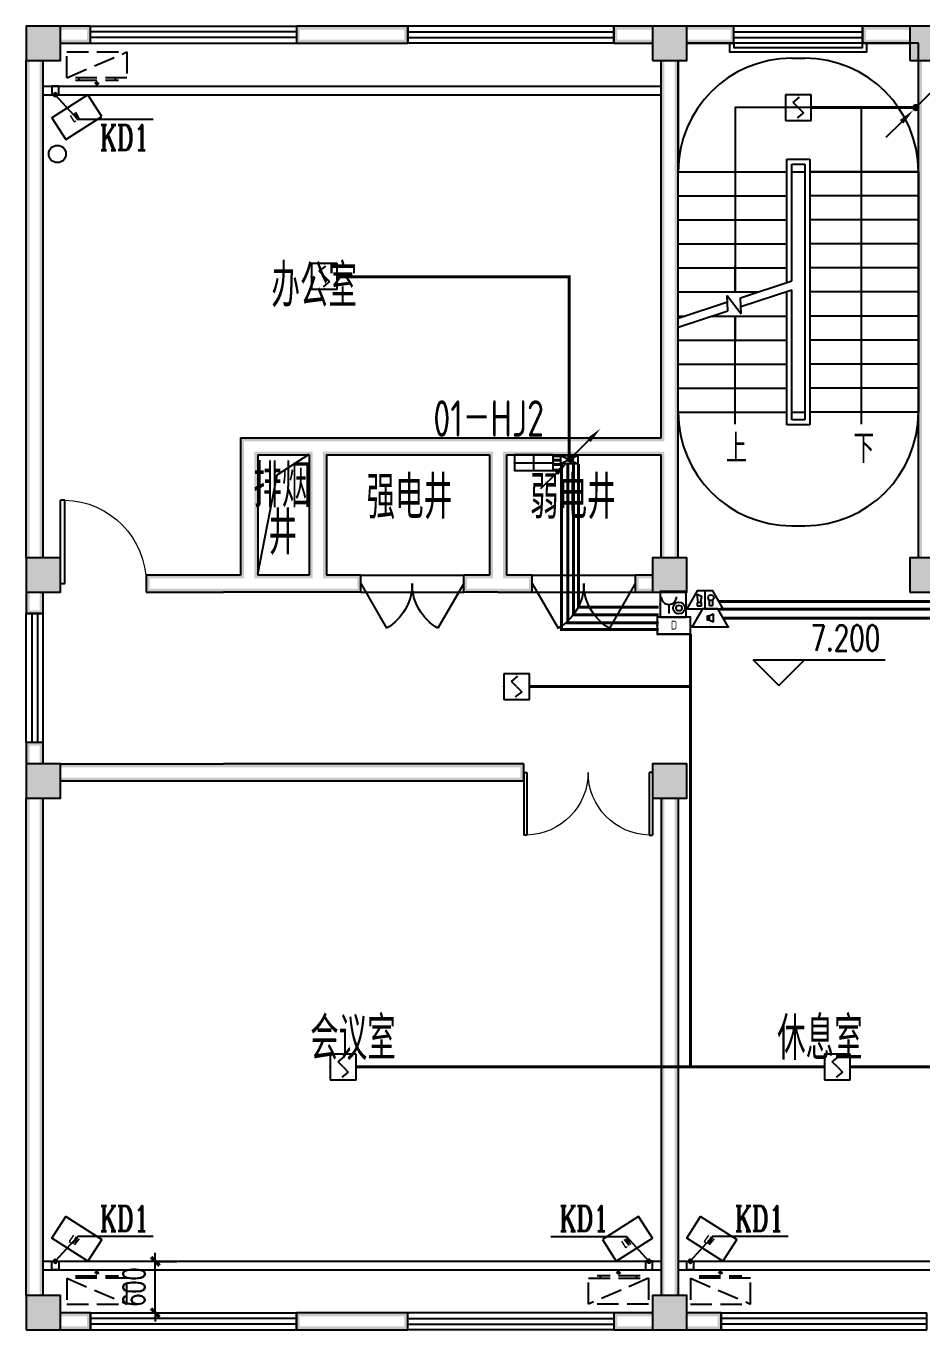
# Model space of a CAD drawing. Extents: x 6250600 to 6678662, y -692028 to -290561.
# Drawn here: x 6562503 to 6572943, y -496688 to -481488 of the extents above; entities that cross this region are included whole.
import ezdxf
from ezdxf.enums import TextEntityAlignment as Align

# ---------------------------------------------------------------- set-up
doc = ezdxf.new("R2010")
doc.units = 0
doc.header["$LTSCALE"] = 1000
doc.header["$MEASUREMENT"] = 0
doc.linetypes.add('DASH', pattern=[0.35, 0.25, -0.1])
doc.layers.get('0').update_dxf_attribs({"linetype": 'CONTINUOUS'})
doc.layers.get('Defpoints').update_dxf_attribs({"linetype": 'CONTINUOUS'})
for name, color, linetype in [('EQUIP-消防', 3, 'CONTINUOUS'), ('EQUIP-箱柜', 3, 'CONTINUOUS'), ('LWIRE', 4, 'CONTINUOUS'), ('PUB_HATCH', 8, 'CONTINUOUS'), ('WIRE-消防', 5, 'CONTINUOUS'), ('WIRE-照明', 1, 'CONTINUOUS'), ('建筑底图', 251, 'CONTINUOUS')]:
    doc.layers.add(name, color=color, linetype=linetype)
doc.styles.add('_TCH_DIM', font='SIMPLEX', dxfattribs={"bigfont": 'GBCBIG'})
doc.styles.add('_TCH_DIM_T3_T3', font='SIMPLEX', dxfattribs={"width": 0.705882, "bigfont": 'GBCBIG'})
doc.styles.add('_TCH_LABEL', font='COMPLEX', dxfattribs={"bigfont": 'GBCBIG'})
doc.styles.add('_TEL_DIM', font='sceie.shx', dxfattribs={"width": 0.8, "height": 3.5, "bigfont": 'sceic.shx'})
doc.styles.add('DIM_FONT', font='SIMPLEX', dxfattribs={"width": 0.7, "bigfont": 'GBCBIG'})
doc.styles.add('sceie', font='sceie.shx', dxfattribs={"width": 0.7, "bigfont": 'sceic.shx'})
doc.styles.add('schuco', font='sceie.shx', dxfattribs={"width": 0.7, "bigfont": 'sceic.shx'})
doc.styles.get("Standard").update_dxf_attribs({"font": 'GBENOR', "bigfont": 'GBCBIG'})
doc.styles.add('TG_LINETYPE', font='SIMPLEX', dxfattribs={"width": 0.8, "height": 3, "bigfont": 'HZTXT'})
doc.linetypes.add('TG_C', pattern='A,2,-0.4,["C",TG_LINETYPE,S=0.1,R=0,X=-0.27,Y=-0.15],0', length=2.4)
doc.linetypes.add('TG_F', pattern='A,2,-0.4,["F",TG_LINETYPE,S=0.1,R=0,X=-0.28,Y=-0.15],0', length=2.4)
doc.dimstyles.new('_TCH_ARCH&&100$TCH&&100', dxfattribs={"dimtxt": 252.875, "dimasz": 100, "dimexe": 250, "dimexo": 300, "dimgap": 122.3125, "dimtad": 1, "dimdec": 0, "dimzin": 0, "dimdsep": 46, "dimtxsty": '_TCH_DIM_T3_T3', "dimblk": 'ARCHTICK', "dimcen": 0.09, "dimclrt": 7, "dimazin": 2, "dimtfac": 1, "dimtdec": 0, "dimtix": 1, "dimtmove": 2, "dimatfit": 3, "dimfxl": 0, "dimtolj": 1, "dimtzin": 0, "dimarcsym": 0})

# ---------------------------------------------------------------- blocks, each defined once
blk = doc.blocks.new('$equip$00002936')
for p, q in [((-0.75, 0.6), (-0.75, 0)), ((0.75, 0.6), (-0.75, 0.6)), ((0, 0), (0, 0.6)), ((0.75, 0), (0.75, 0.6)), ((-0.75, 0.3), (0.75, 0.3)), ((-0.75, 0), (0.75, 0))]:
    blk.add_line(p, q)
at = {"const_width": 0.0667}
blk.add_lwpolyline([(-0.75, 0.6), (-0.75, 0), (0.75, 0), (0.75, 0.6), (-0.75, 0.6), (-0.75, 0)], dxfattribs=at)
for p in [(0, 0.6), (-0.75, 0.3), (0, 0), (0.75, 0.3)]:
    blk.add_point(p)
at = {"color": 7, "style": '_TEL_DIM', "flags": 1}
for tag in ['A', 'REMARK']:
    blk.add_attdef(tag, text='', height=0.00002, dxfattribs=at).set_placement((0, 0), align=Align.MIDDLE_CENTER)
blk = doc.blocks.new('$Equip$00002649')
for p, q in [((-0.5, 0.5), (-0.5, -0.5)), ((0.5, 0.5), (-0.5, 0.5)), ((-0.2, 0.2), (0.05, 0.4)), ((0, 0), (-0.2, 0.2)), ((0, 0), (0.2, -0.2)), ((0.5, -0.5), (0.5, 0.5)), ((-0.5, -0.5), (0.5, -0.5)), ((0.2, -0.2), (-0.05, -0.4))]:
    blk.add_line(p, q)
at = {"const_width": 0.04}
blk.add_lwpolyline([(-0.5, 0.5), (0.5, 0.5), (0.5, -0.5), (-0.5, -0.5), (-0.5, 0.5), (0.5, 0.5)], dxfattribs=at)
for p in [(-0.5, 0), (0, 0.5), (0.5, 0), (0, -0.5)]:
    blk.add_point(p)
at = {"color": 7, "flags": 1}
for tag, height, p in [('A', 0.00002, (0, 0)), ('B', 0.4, (0.762, -0.208))]:
    blk.add_attdef(tag, text='', height=height, dxfattribs=at).set_placement(p, align=Align.MIDDLE_CENTER)
blk = doc.blocks.new('$equip$00002655')
for p, q in [((-0.5, 1), (-0.5, 0)), ((0.5, 1), (-0.5, 1)), ((0.5, 0), (0.5, 1)), ((-0.5, 0), (0.5, 0)), ((-0.169, 0.5), (-0.169, 0.15))]:
    blk.add_line(p, q)
at = {"const_width": 0.0667}
blk.add_lwpolyline([(-0.5, 1), (0.5, 1), (0.5, 0), (-0.5, 0), (-0.5, 1), (0.5, 1)], dxfattribs=at)
for radius in [0.226, 0.113]:
    blk.add_circle((0.227, 0.36), radius)
blk.add_arc((-0.169, 0.8), 0.3, 180, 0)
for p in [(0, 1), (-0.5, 0.5), (0, 0), (0.5, 0.5)]:
    blk.add_point(p)
at = {"color": 7, "flags": 1}
for tag, height, p in [('A', 0.00002, (0, 0)), ('B', 0.4, (0.762, 0.292))]:
    blk.add_attdef(tag, text='', height=height, dxfattribs=at).set_placement(p, align=Align.MIDDLE_CENTER)
blk = doc.blocks.new('$equip$00002679')
for p, q in [((-0.3, 0.699), (-0.703, 0)), ((-0.264, 0.249), (-0.304, 0.569)), ((-0.304, 0.569), (-0.128, 0.489)), ((0.3, 0.699), (-0.3, 0.699)), ((0.3, 0.699), (-0.3, 0.699)), ((0, 0.699), (0, 0)), ((0.703, 0), (0.3, 0.699)), ((-0.703, 0), (0.703, 0)), ((-0.304, 0.249), (-0.304, 0.113)), ((-0.128, 0.249), (-0.304, 0.249)), ((-0.304, 0.113), (-0.128, 0.113)), ((-0.128, 0.489), (-0.168, 0.249)), ((-0.128, 0.113), (-0.128, 0.249)), ((0.174, 0.11), (0.174, 0.338)), ((0.294, 0.11), (0.174, 0.11)), ((0.294, 0.338), (0.294, 0.11))]:
    blk.add_line(p, q)
at = {"const_width": 0.0667}
for points in [[(-0.299, 0.699), (0.301, 0.699), (0.703, 0), (-0.702, 0), (-0.299, 0.699), (0.301, 0.699)], [(-0.3, 0.699), (0.3, 0.699), (0.703, 0), (-0.703, 0), (-0.3, 0.699), (0.3, 0.699)]]:
    blk.add_lwpolyline(points, dxfattribs=at)
blk.add_circle((0.234, 0.43), 0.111)
for p in [(0, 0.699), (-0.501, 0.349), (0, 0), (0.502, 0.349)]:
    blk.add_point(p)
at = {"color": 7, "flags": 1}
for tag, height, p in [('A', 0.00002, (0, 0)), ('B', 0.4, (0.961, 0.299))]:
    blk.add_attdef(tag, text='', height=height, dxfattribs=at).set_placement(p, align=Align.MIDDLE_CENTER)
blk = doc.blocks.new('$equip$00002677')
for p, q in [((-0.3, 0.699), (-0.703, 0)), ((0.3, 0.699), (-0.3, 0.699)), ((0.703, 0), (0.3, 0.699)), ((-0.703, 0), (0.703, 0)), ((-0.117, 0.421), (-0.117, 0.26)), ((-0.117, 0.421), (-0.036, 0.421)), ((-0.036, 0.26), (-0.117, 0.26)), ((-0.036, 0.421), (0.118, 0.503)), ((-0.036, 0.421), (-0.036, 0.26)), ((0.118, 0.173), (-0.036, 0.26)), ((0.118, 0.503), (0.118, 0.173))]:
    blk.add_line(p, q)
at = {"const_width": 0.0667}
blk.add_lwpolyline([(-0.3, 0.699), (0.3, 0.699), (0.703, 0), (-0.703, 0), (-0.3, 0.699), (0.3, 0.699)], dxfattribs=at)
blk.add_lwpolyline([(-0.3, 0.699), (0.3, 0.699), (0.703, 0), (-0.703, 0), (-0.3, 0.699), (0.3, 0.699)], dxfattribs=at)
for p in [(0, 0.699), (-0.501, 0.349), (0, 0), (0.502, 0.349)]:
    blk.add_point(p)
at = {"color": 7, "flags": 1}
for tag, height, p in [('A', 0.00002, (0, 0)), ('B', 0.4, (0.961, 0.299))]:
    blk.add_attdef(tag, text='', height=height, dxfattribs=at).set_placement(p, align=Align.MIDDLE_CENTER)
blk = doc.blocks.new('$equip$00002778')
for p, q in [((0.65, 0.65), (-0.65, 0.65)), ((-0.65, 0.65), (-0.65, 0)), ((0.65, 0), (0.65, 0.65)), ((-0.65, 0), (0.65, 0))]:
    blk.add_line(p, q)
at = {"const_width": 0.0667}
blk.add_lwpolyline([(-0.65, 0.65), (-0.65, 0), (0.65, 0), (0.65, 0.65), (-0.65, 0.65), (-0.65, 0)], dxfattribs=at)
for p in [(0, 0.65), (-0.65, 0.325), (0, 0), (0.65, 0.325)]:
    blk.add_point(p)
at = {"color": 7}
blk.add_attdef('$TEXT$', text='', height=0.34, dxfattribs=at).set_placement((0.006, 0.343), align=Align.MIDDLE_CENTER)
at = {"color": 7, "flags": 1}
for tag, height, p in [('A', 0.00002, (0, 0)), ('B', 0.4, (0.905, 0.246))]:
    blk.add_attdef(tag, text='', height=height, dxfattribs=at).set_placement(p, align=Align.MIDDLE_CENTER)
blk = doc.blocks.new('$TelecSys$00000081')
for p, q in [((0.104, 0.104), (0.104, 0.104)), ((-0.104, -0.104), (-0.104, -0.104)), ((-1.15, -1.15), (-0.55, -0.55))]:
    blk.add_line(p, q)
at = {"const_width": 0.142}
blk.add_lwpolyline([(0.071, 0, 1), (-0.071, 0, 1)], format="xyb", close=True, dxfattribs=at)
blk.add_solid([(-0.62, -0.48), (-0.48, -0.62), (-0.1, -0.1)])
at = {"width": 0.8, "flags": 9}
blk.add_attdef('A', (0, 0), '', height=0.00002, rotation=180, dxfattribs=at)
blk = doc.blocks.new('$TelecSys$00000079')
for p, q in [((0.7, 0.7), (0, 0)), ((0.104, 0.104), (0.104, 0.104)), ((-0.104, -0.104), (-0.104, -0.104))]:
    blk.add_line(p, q)
at = {"const_width": 0.142}
blk.add_lwpolyline([(-0.071, 0, 1), (0.071, 0, 1)], format="xyb", close=True, dxfattribs=at)
blk.add_solid([(0.63, 0.77), (0.77, 0.63), (1.15, 1.15)])
at = {"width": 0.8, "flags": 9}
blk.add_attdef('A', (0, 0), '', height=0.00002, dxfattribs=at)
blk = doc.blocks.new('A$C2E081725')
at = {"linetype": 'DASH'}
for p, q in [((700, 94), (0, 394)), ((600, 64), (100, 64)), ((138, 94), (138, 64)), ((350, 8), (327, 39)), ((350, 49), (350, 0)), ((350, 8), (373, 39)), ((563, 94), (563, 64))]:
    blk.add_line(p, q, dxfattribs=at)
blk.add_lwpolyline([(0, 394), (0, 94), (700, 94), (700, 394)], close=True, dxfattribs=at)
blk = doc.blocks.new('_ArchTick')
at = {"color": 0, "linetype": 'ByBlock', "const_width": 0.4}
blk.add_lwpolyline([(-0.5, -0.5), (0.5, 0.5)], dxfattribs=at)
blk = doc.blocks.new('*D563')
at = {"layer": 'Defpoints', "color": 0, "transparency": 16777216}
for p in [(6563736, -495888), (6564008, -495888), (6563736, -496488)]:
    blk.add_point(p, dxfattribs=at)
at = {"layer": '建筑底图', "color": 0, "lineweight": -2, "transparency": 16777216}
for p, q in [((6564008, -495888), (6564008, -495788)), ((6564008, -496488), (6564008, -495888)), ((6564036, -495888), (6564258, -495888)), ((6564008, -496488), (6564008, -496588)), ((6564036, -496488), (6564258, -496488))]:
    blk.add_line(p, q, dxfattribs=at)
at = {"layer": '建筑底图', "color": 0, "lineweight": -2, "transparency": 16777216, "xscale": 100, "yscale": 100, "zscale": 100}
for p, rotation in [((6564008, -495888), 270), ((6564008, -496488), 90)]:
    blk.add_blockref('_ArchTick', p, dxfattribs=dict(at, rotation=rotation))
at = {"layer": '建筑底图', "color": 7, "transparency": 16777216, "insert": (6563760, -496188), "char_height": 252.9, "attachment_point": 5, "rotation": 90, "style": '_TCH_DIM_T3_T3'}
blk.add_mtext('\\A1;600', dxfattribs=at)
blk = doc.blocks.new('$TCHSYS$WIN2D')
for p, q in [((-0.5, 0.5), (0.5, 0.5)), ((-0.5, 0.5), (-0.5, -0.5)), ((0.5, 0.5), (0.5, -0.5)), ((0.5, 0.167), (-0.5, 0.167)), ((0.5, -0.167), (-0.5, -0.167)), ((-0.5, -0.5), (0.5, -0.5))]:
    blk.add_line(p, q)
blk = doc.blocks.new('_FZH')
blk.add_lwpolyline([(-0.5, -0.5), (0.5, -0.5), (0.5, 0.5), (-0.5, 0.5)], close=True)
at = {"layer": 'PUB_HATCH'}
blk.add_solid([(-0.5, -0.5), (0.5, -0.5), (-0.5, 0.5), (0.5, 0.5)], dxfattribs=at)
blk = doc.blocks.new('$WINLIB2D$00000001')
at = {"color": 0}
for points in [[(-0.5, 0.5), (-0.5, -0.5)], [(-0.5, 0.5), (0.5, 0.5)], [(0.5, -0.5), (0.5, 0.5)], [(0.5, 0.1667), (-0.5, 0.1667)], [(0.5, -0.1667), (-0.5, -0.1667)], [(-0.5, -0.5), (0.5, -0.5)]]:
    blk.add_lwpolyline(points, dxfattribs=at)
blk = doc.blocks.new('$DorLib2D$00000231')
at = {"color": 0}
for p, q in [((-0.5, 0), (-0.25, 0.433)), ((0.5, 0), (0.25, 0.433))]:
    blk.add_line(p, q, dxfattribs=at)
for centre, start, end in [((-0.5, 0), 0, 60), ((0.5, 0), 120, 180)]:
    blk.add_arc(centre, 0.5, start, end, dxfattribs=at)
blk = doc.blocks.new('$DorLib2D$00000002')
for p, q in [((-0.5, 0), (-0.5, 0.4875)), ((-0.475, 0.4875), (-0.5, 0.4875)), ((-0.475, 0), (-0.475, 0.4875)), ((0.475, 0), (0.475, 0.4875)), ((0.475, 0.4875), (0.5, 0.4875)), ((0.5, 0), (0.5, 0.4875)), ((-0.5, 0), (-0.475, 0)), ((0.5, 0), (0.475, 0))]:
    blk.add_line(p, q)
at = {"lineweight": 13}
for centre, start, end in [((-0.4875, 0), 0, 88.53072), ((0.4875, 0), 91.46928, 180)]:
    blk.add_arc(centre, 0.4875, start, end, dxfattribs=at)
blk = doc.blocks.new('$DorLib2D$00000001')
for p, q in [((0.45, 0.975), (0.5, 0.975)), ((0.45, 0), (0.45, 0.975)), ((0.5, 0), (0.5, 0.975)), ((0.5, 0), (0.45, 0))]:
    blk.add_line(p, q)
at = {"lineweight": 13}
blk.add_arc((0.475, 0), 0.975, 91.4693, 180, dxfattribs=at)

msp = doc.modelspace()

# ---------------------------------------------------------------- hatches: boundary and pattern name
at = {"layer": '建筑底图'}
for points in [[(6562902.6, -481487.6), (6562502.6, -481487.6), (6562542.6, -481527.6), (6562862.6, -481527.6)], [(6562502.6, -481487.6), (6562502.6, -481887.6), (6562542.6, -481847.6), (6562542.6, -481527.6)], [(6562902.6, -481887.6), (6562902.6, -481487.6), (6562862.6, -481527.6), (6562862.6, -481847.6)], [(6562902.6, -481487.6), (6562902.6, -481527.6), (6563212.6, -481527.6), (6563252.6, -481487.6)], [(6563252.6, -481687.6), (6563252.6, -481487.6), (6563212.6, -481527.6), (6563212.6, -481647.6)], [(6566952.6, -481487.6), (6565652.6, -481487.6), (6565692.6, -481527.6), (6566912.6, -481527.6)], [(6565652.6, -481487.6), (6565652.6, -481687.6), (6565692.6, -481647.6), (6565692.6, -481527.6)], [(6566952.6, -481687.6), (6566952.6, -481487.6), (6566912.6, -481527.6), (6566912.6, -481647.6)], [(6569802.6, -481527.6), (6569802.6, -481487.6), (6569352.6, -481487.6), (6569392.6, -481527.6)], [(6569352.6, -481487.6), (6569352.6, -481687.6), (6569392.6, -481647.6), (6569392.6, -481527.6)], [(6570202.6, -481487.6), (6569802.6, -481487.6), (6569842.6, -481527.6), (6570162.6, -481527.6)], [(6569802.6, -481487.6), (6569802.6, -481887.6), (6569842.6, -481847.6), (6569842.6, -481527.6)], [(6570202.6, -481887.6), (6570202.6, -481487.6), (6570162.6, -481527.6), (6570162.6, -481847.6)], [(6570202.6, -481487.6), (6570202.6, -481527.6), (6570712.6, -481527.6), (6570752.6, -481487.6)], [(6570752.6, -481687.6), (6570752.6, -481487.6), (6570712.6, -481527.6), (6570712.6, -481647.6)], [(6572802.6, -481527.6), (6572802.6, -481487.6), (6572252.6, -481487.6), (6572292.6, -481527.6)], [(6572252.6, -481487.6), (6572252.6, -481687.6), (6572292.6, -481647.6), (6572292.6, -481527.6)], [(6573202.6, -481487.6), (6572802.6, -481487.6), (6572842.6, -481527.6), (6573162.6, -481527.6)], [(6572802.6, -481487.6), (6572802.6, -481887.6), (6572842.6, -481847.6), (6572842.6, -481527.6)], [(6562902.6, -481647.6), (6562902.6, -481687.6), (6563252.6, -481687.6), (6563212.6, -481647.6)], [(6565652.6, -481687.6), (6566952.6, -481687.6), (6566912.6, -481647.6), (6565692.6, -481647.6)], [(6569802.6, -481687.6), (6569802.6, -481647.6), (6569392.6, -481647.6), (6569352.6, -481687.6)], [(6570202.6, -481647.6), (6570202.6, -481687.6), (6570752.6, -481687.6), (6570712.6, -481647.6)], [(6572802.6, -481687.6), (6572802.6, -481647.6), (6572292.6, -481647.6), (6572252.6, -481687.6)], [(6562502.6, -481887.6), (6562902.6, -481887.6), (6562862.6, -481847.6), (6562542.6, -481847.6)], [(6562542.6, -481887.6), (6562502.6, -481887.6), (6562502.6, -487687.6), (6562542.6, -487687.6)], [(6562702.6, -481887.6), (6562662.6, -481887.6), (6562662.6, -487687.6), (6562702.6, -487687.6)], [(6569802.6, -481887.6), (6570202.6, -481887.6), (6570162.6, -481847.6), (6569842.6, -481847.6)], [(6569942.6, -481887.6), (6569902.6, -481887.6), (6569902.6, -486287.5), (6569942.6, -486327.5)], [(6570102.6, -481887.6), (6570062.6, -481887.6), (6570062.6, -486387.5), (6570102.6, -486387.5)], [(6572802.6, -481887.6), (6573202.6, -481887.6), (6573162.6, -481847.6), (6572842.6, -481847.6)], [(6572942.6, -481887.6), (6572902.6, -481887.6), (6572902.6, -485287.6), (6572942.6, -485287.6)], [(6572902.6, -487687.6), (6572942.6, -487687.6), (6572942.6, -485287.6), (6572902.6, -485287.6)], [(6565002.6, -486287.5), (6565002.6, -487887.6), (6565042.6, -487927.6), (6565042.6, -486327.5)], [(6565002.6, -486287.5), (6565902.6, -486287.5), (6565902.6, -486327.5), (6565042.6, -486327.5)], [(6565902.6, -486287.5), (6568002.6, -486287.5), (6568002.6, -486327.5), (6565902.6, -486327.5)], [(6568002.6, -486287.5), (6569902.6, -486287.5), (6569942.6, -486327.5), (6568002.6, -486327.5)], [(6570062.6, -487687.6), (6570102.6, -487687.6), (6570102.6, -486387.5), (6570062.6, -486387.5)], [(6565202.6, -486487.5), (6565202.6, -487887.6), (6565162.6, -487927.6), (6565162.6, -486447.5)], [(6565202.6, -486487.5), (6565802.6, -486487.5), (6565842.6, -486447.5), (6565162.6, -486447.5)], [(6565802.6, -486487.5), (6565802.6, -487887.6), (6565842.6, -487927.6), (6565842.6, -486447.5)], [(6566002.6, -486487.5), (6567902.6, -486487.5), (6567942.6, -486447.5), (6565962.6, -486447.5)], [(6566002.6, -486487.5), (6566002.6, -487887.6), (6565962.6, -487927.6), (6565962.6, -486447.5)], [(6567902.6, -486487.5), (6567902.6, -487887.6), (6567942.6, -487927.6), (6567942.6, -486447.5)], [(6568102.6, -486487.5), (6569902.6, -486487.5), (6569942.6, -486447.5), (6568062.6, -486447.5)], [(6568102.6, -486487.5), (6568102.6, -487887.6), (6568062.6, -487927.6), (6568062.6, -486447.5)], [(6569902.6, -487687.6), (6569942.6, -487687.6), (6569942.6, -486447.5), (6569902.6, -486487.5)], [(6562902.6, -487687.6), (6562502.6, -487687.6), (6562542.6, -487727.6), (6562862.6, -487727.6)], [(6562502.6, -487687.6), (6562502.6, -488087.6), (6562542.6, -488047.6), (6562542.6, -487727.6)], [(6562902.6, -488087.6), (6562902.6, -487687.6), (6562862.6, -487727.6), (6562862.6, -488047.6)], [(6570202.6, -487687.6), (6569802.6, -487687.6), (6569842.6, -487727.6), (6570162.6, -487727.6)], [(6569802.6, -487687.6), (6569802.6, -488087.6), (6569842.6, -488047.6), (6569842.6, -487727.6)], [(6570202.6, -488087.6), (6570202.6, -487687.6), (6570162.6, -487727.6), (6570162.6, -488047.6)], [(6573202.6, -487687.6), (6572802.6, -487687.6), (6572842.6, -487727.6), (6573162.6, -487727.6)], [(6572802.6, -487687.6), (6572802.6, -488087.6), (6572842.6, -488047.6), (6572842.6, -487727.6)], [(6564802.6, -487887.6), (6563902.6, -487887.6), (6563942.6, -487927.6), (6564802.6, -487927.6)], [(6563902.6, -487887.6), (6563902.6, -488087.6), (6563942.6, -488047.6), (6563942.6, -487927.6)], [(6565002.6, -487887.6), (6564802.6, -487887.6), (6564802.6, -487927.6), (6565042.6, -487927.6)], [(6565802.6, -487887.6), (6565202.6, -487887.6), (6565162.6, -487927.6), (6565842.6, -487927.6)], [(6566402.7, -487887.6), (6566002.6, -487887.6), (6565962.6, -487927.6), (6566402.7, -487927.6)], [(6566402.7, -488087.6), (6566402.7, -487887.6), (6566362.7, -487887.6), (6566362.7, -488087.6)], [(6567902.6, -487887.6), (6567602.7, -487887.6), (6567602.7, -487927.6), (6567942.6, -487927.6)], [(6567602.7, -488087.6), (6567602.7, -487887.6), (6567642.7, -487887.6), (6567642.7, -488087.6)], [(6568402.7, -487887.6), (6568102.6, -487887.6), (6568062.6, -487927.6), (6568362.7, -487927.6)], [(6568402.7, -488087.6), (6568402.7, -487887.6), (6568362.7, -487927.6), (6568362.7, -488047.6)], [(6569802.6, -487927.6), (6569802.6, -487887.6), (6569602.7, -487887.6), (6569642.7, -487927.6)], [(6569602.7, -487887.6), (6569602.7, -488087.6), (6569642.7, -488047.6), (6569642.7, -487927.6)], [(6562502.6, -488087.6), (6562902.6, -488087.6), (6562862.6, -488047.6), (6562542.6, -488047.6)], [(6563902.6, -488087.6), (6564802.6, -488087.6), (6564802.6, -488047.6), (6563942.6, -488047.6)], [(6565102.6, -488087.6), (6564802.6, -488087.6), (6564802.6, -488047.6), (6565102.6, -488047.6)], [(6565902.6, -488087.6), (6565102.6, -488087.6), (6565102.6, -488047.6), (6565902.6, -488047.6)], [(6566402.7, -488087.6), (6565902.6, -488087.6), (6565902.6, -488047.6), (6566402.7, -488047.6)], [(6568002.6, -488087.6), (6567602.7, -488087.6), (6567602.7, -488047.6), (6568002.6, -488047.6)], [(6568002.6, -488087.6), (6568402.7, -488087.6), (6568362.7, -488047.6), (6568002.6, -488047.6)], [(6569802.6, -488087.6), (6569802.6, -488047.6), (6569642.7, -488047.6), (6569602.7, -488087.6)], [(6569802.6, -488087.6), (6570202.6, -488087.6), (6570162.6, -488047.6), (6569842.6, -488047.6)], [(6572802.6, -488087.6), (6573202.6, -488087.6), (6573162.6, -488047.6), (6572842.6, -488047.6)], [(6562542.6, -488087.6), (6562502.6, -488087.6), (6562502.6, -488337.6), (6562542.6, -488297.6)], [(6562702.6, -488087.6), (6562662.6, -488087.6), (6562662.6, -488297.6), (6562702.6, -488337.6)], [(6562502.6, -488337.6), (6562702.6, -488337.6), (6562662.6, -488297.6), (6562542.6, -488297.6)], [(6562702.6, -489837.6), (6562502.6, -489837.6), (6562542.6, -489877.6), (6562662.6, -489877.6)], [(6562502.6, -490087.6), (6562542.6, -490087.6), (6562542.6, -489877.6), (6562502.6, -489837.6)], [(6562662.6, -490087.6), (6562702.6, -490087.6), (6562702.6, -489837.6), (6562662.6, -489877.6)], [(6562902.6, -490087.6), (6562502.6, -490087.6), (6562542.6, -490127.6), (6562862.6, -490127.6)], [(6562502.6, -490087.6), (6562502.6, -490487.6), (6562542.6, -490447.6), (6562542.6, -490127.6)], [(6562902.6, -490487.6), (6562902.6, -490087.6), (6562862.6, -490127.6), (6562862.6, -490447.6)], [(6562902.6, -490087.6), (6562902.6, -490127.6), (6564802.6, -490127.6), (6564802.6, -490087.6)], [(6568302.6, -490087.6), (6564802.6, -490087.6), (6564802.6, -490127.6), (6568262.6, -490127.6)], [(6568302.6, -490287.6), (6568302.6, -490087.6), (6568262.6, -490127.6), (6568262.6, -490247.6)], [(6570202.6, -490087.6), (6569802.6, -490087.6), (6569842.6, -490127.6), (6570162.6, -490127.6)], [(6569802.6, -490087.6), (6569802.6, -490487.6), (6569842.6, -490447.6), (6569842.6, -490127.6)], [(6570202.6, -490487.6), (6570202.6, -490087.6), (6570162.6, -490127.6), (6570162.6, -490447.6)], [(6562902.6, -490247.6), (6562902.6, -490287.6), (6564802.6, -490287.6), (6564802.6, -490247.6)], [(6564802.6, -490287.6), (6568302.6, -490287.6), (6568262.6, -490247.6), (6564802.6, -490247.6)], [(6562502.6, -490487.6), (6562902.6, -490487.6), (6562862.6, -490447.6), (6562542.6, -490447.6)], [(6562542.6, -490487.6), (6562502.6, -490487.6), (6562502.6, -496287.6), (6562542.6, -496287.6)], [(6562702.6, -490487.6), (6562662.6, -490487.6), (6562662.6, -496287.6), (6562702.6, -496287.6)], [(6569802.6, -490487.6), (6570202.6, -490487.6), (6570162.6, -490447.6), (6569842.6, -490447.6)], [(6569902.6, -496287.6), (6569942.6, -496287.6), (6569942.6, -490487.6), (6569902.6, -490487.6)], [(6570062.6, -496287.6), (6570102.6, -496287.6), (6570102.6, -490487.6), (6570062.6, -490487.6)], [(6562902.6, -496287.6), (6562502.6, -496287.6), (6562542.6, -496327.6), (6562862.6, -496327.6)], [(6562502.6, -496287.6), (6562502.6, -496687.6), (6562542.6, -496647.6), (6562542.6, -496327.6)], [(6562902.6, -496687.6), (6562902.6, -496287.6), (6562862.6, -496327.6), (6562862.6, -496647.6)], [(6570202.6, -496287.6), (6569802.6, -496287.6), (6569842.6, -496327.6), (6570162.6, -496327.6)], [(6569802.6, -496287.6), (6569802.6, -496687.6), (6569842.6, -496647.6), (6569842.6, -496327.6)], [(6570202.6, -496687.6), (6570202.6, -496287.6), (6570162.6, -496327.6), (6570162.6, -496647.6)], [(6562902.6, -496487.6), (6562902.6, -496527.6), (6563212.6, -496527.6), (6563252.6, -496487.6)], [(6563252.6, -496687.6), (6563252.6, -496487.6), (6563212.6, -496527.6), (6563212.6, -496647.6)], [(6566302.6, -496487.6), (6565652.6, -496487.6), (6565692.6, -496527.6), (6566302.6, -496527.6)], [(6565652.6, -496487.6), (6565652.6, -496687.6), (6565692.6, -496647.6), (6565692.6, -496527.6)], [(6566952.6, -496487.6), (6566302.6, -496487.6), (6566302.6, -496527.6), (6566912.6, -496527.6)], [(6566952.6, -496687.6), (6566952.6, -496487.6), (6566912.6, -496527.6), (6566912.6, -496647.6)], [(6569802.6, -496527.6), (6569802.6, -496487.6), (6569352.6, -496487.6), (6569392.6, -496527.6)], [(6569352.6, -496487.6), (6569352.6, -496687.6), (6569392.6, -496647.6), (6569392.6, -496527.6)], [(6570202.6, -496487.6), (6570202.6, -496527.6), (6570562.6, -496527.6), (6570602.6, -496487.6)], [(6570602.6, -496687.6), (6570602.6, -496487.6), (6570562.6, -496527.6), (6570562.6, -496647.6)], [(6562502.6, -496687.6), (6562902.6, -496687.6), (6562862.6, -496647.6), (6562542.6, -496647.6)], [(6562902.6, -496647.6), (6562902.6, -496687.6), (6563252.6, -496687.6), (6563212.6, -496647.6)], [(6565652.6, -496687.6), (6566302.6, -496687.6), (6566302.6, -496647.6), (6565692.6, -496647.6)], [(6566302.6, -496687.6), (6566952.6, -496687.6), (6566912.6, -496647.6), (6566302.6, -496647.6)], [(6569802.6, -496687.6), (6569802.6, -496647.6), (6569392.6, -496647.6), (6569352.6, -496687.6)], [(6569802.6, -496687.6), (6570202.6, -496687.6), (6570162.6, -496647.6), (6569842.6, -496647.6)], [(6570202.6, -496647.6), (6570202.6, -496687.6), (6570602.6, -496687.6), (6570562.6, -496647.6)]]:
    msp.add_hatch(color=256, dxfattribs=at).paths.add_polyline_path(points)

# ---------------------------------------------------------------- linework, layer by layer
at = {"color": 2}
for p, q in [((6568733.5, -486492.6), (6568933.5, -486592.6)), ((6568933.5, -486492.6), (6568733.5, -486592.6))]:
    msp.add_line(p, q, dxfattribs=at)
msp.add_lwpolyline([(6568733.5, -486592.6), (6568733.5, -486492.6), (6568933.5, -486492.6), (6568933.5, -486592.6)], close=True, dxfattribs=at)
at = {"layer": 'WIRE-消防', "color": 5, "linetype": 'Continuous', "const_width": 35}
for points in [[(6572902.6, -482437.6), (6571652.6, -482437.6)], [(6568833.5, -486492.6), (6568833.5, -484410), (6566130.1, -484410)], [(6568645.9, -486496.8), (6568733.5, -486496.8)], [(6569873.8, -488261.7), (6568941.5, -488262), (6568941.5, -486592.6)], [(6570628.5, -488391), (6581397.4, -488391)], [(6570247.2, -493621.6), (6570247.2, -488574.7)], [(6568369.5, -489187.7), (6570247.2, -489187.7)], [(6571808.5, -493621.6), (6566348.1, -493621.6)], [(6575326.2, -493621.6), (6572108.5, -493621.6)]]:
    msp.add_lwpolyline(points, dxfattribs=at)
at = {"layer": 'WIRE-消防', "color": 3, "linetype": 'TG_F', "const_width": 35}
for points in [[(6568733.5, -486600.1), (6568652.2, -486600.1)], [(6569873.8, -488442.9), (6568817.3, -488442.9), (6568817.3, -486592.6)], [(6570589.3, -488284.1), (6581397.4, -488284.1)]]:
    msp.add_lwpolyline(points, dxfattribs=at)
at = {"layer": 'WIRE-照明', "color": 1, "linetype": 'DASH', "const_width": 35}
for points in [[(6568733.5, -486547.4), (6568645.9, -486547.4)], [(6569873.8, -488352.5), (6568884.4, -488352.7), (6568884.4, -486592.6)], [(6570576.6, -488195.4), (6581397.4, -488192)]]:
    msp.add_lwpolyline(points, dxfattribs=at)
at = {"layer": 'WIRE-照明', "color": 4, "linetype": 'TG_C', "const_width": 35}
for points in [[(6568645.9, -486665.6), (6568739.6, -486665.6)], [(6568743.4, -486592.6), (6568743.4, -488522), (6569873.8, -488522)]]:
    msp.add_lwpolyline(points, dxfattribs=at)
at = {"layer": '建筑底图'}
for p, q in [((6563252.6, -481487.6), (6562902.6, -481487.6)), ((6563252.6, -481687.6), (6563252.6, -481487.6)), ((6566952.6, -481487.6), (6565652.6, -481487.6)), ((6565652.6, -481487.6), (6565652.6, -481687.6)), ((6566952.6, -481687.6), (6566952.6, -481487.6)), ((6569802.6, -481487.6), (6569352.6, -481487.6)), ((6569352.6, -481487.6), (6569352.6, -481687.6)), ((6570752.6, -481487.6), (6570202.6, -481487.6)), ((6570752.6, -481687.6), (6570752.6, -481487.6)), ((6572802.6, -481487.6), (6572252.6, -481487.6)), ((6572252.6, -481487.6), (6572252.6, -481687.6)), ((6562902.6, -481687.6), (6563252.6, -481687.6)), ((6565652.6, -481687.6), (6566952.6, -481687.6)), ((6569352.6, -481687.6), (6569802.6, -481687.6)), ((6572902.6, -481687.6), (6570202.6, -481687.6)), ((6570202.6, -481687.6), (6570752.6, -481687.6)), ((6572802.6, -481687.6), (6570202.6, -481687.6)), ((6572252.6, -481687.6), (6572802.6, -481687.6)), ((6572902.6, -483087.6), (6572902.6, -481687.6)), ((6562502.6, -487687.6), (6562502.6, -481887.6)), ((6562702.6, -487687.6), (6562702.6, -481887.6)), ((6569902.6, -486287.5), (6569902.6, -481887.6)), ((6570102.6, -481887.6), (6570102.6, -483087.6)), ((6570102.6, -486387.5), (6570102.6, -481887.6)), ((6570102.6, -481887.6), (6570102.6, -483187.6)), ((6571427.6, -481862.6), (6571577.6, -481862.6)), ((6572902.6, -485287.6), (6572902.6, -481887.6)), ((6572902.6, -483187.6), (6572902.6, -481887.6)), ((6562702.6, -482187.6), (6569902.6, -482187.6)), ((6562702.6, -482187.6), (6569902.6, -482187.6)), ((6562702.6, -482287.6), (6569902.6, -482287.6)), ((6562702.6, -482287.6), (6569902.6, -482287.6)), ((6571367.6, -484478.7), (6571367.6, -483037.6)), ((6571367.6, -483037.6), (6571637.6, -483037.6)), ((6571637.6, -483037.6), (6571637.6, -486137.6)), ((6570102.6, -484890.9), (6570102.6, -483187.6)), ((6570102.6, -483187.6), (6571367.6, -483187.6)), ((6570102.6, -483187.6), (6571367.6, -483187.6)), ((6571427.6, -484459.1), (6571427.6, -483097.6)), ((6571427.6, -483097.6), (6571577.6, -483097.6)), ((6571427.6, -484459.1), (6571427.6, -483187.6)), ((6571427.6, -483187.6), (6571577.6, -483187.6)), ((6571577.6, -483097.6), (6571577.6, -486077.6)), ((6571577.6, -483187.6), (6571577.6, -485987.6)), ((6572902.6, -483187.6), (6571637.6, -483187.6)), ((6571637.6, -483187.6), (6572902.6, -483187.6)), ((6572902.6, -483187.6), (6572902.6, -485987.6)), ((6570102.6, -483467.6), (6571367.6, -483467.6)), ((6572902.6, -483467.6), (6571637.6, -483467.6)), ((6570102.6, -483747.6), (6571367.6, -483747.6)), ((6572902.6, -483747.6), (6571637.6, -483747.6)), ((6570102.6, -484027.6), (6571367.6, -484027.6)), ((6572902.6, -484027.6), (6571637.6, -484027.6)), ((6570102.6, -484307.6), (6571367.6, -484307.6)), ((6572902.6, -484307.6), (6571637.6, -484307.6)), ((6570828.8, -484654.3), (6571427.6, -484459.1)), ((6570834.3, -484757.6), (6571427.6, -484564.3)), ((6571427.6, -485987.6), (6571427.6, -484564.3)), ((6571427.6, -486077.6), (6571427.6, -484564.3)), ((6570102.6, -484587.6), (6571033.3, -484587.6)), ((6570102.6, -484890.9), (6570676.9, -484703.7)), ((6570102.6, -485427.6), (6570102.6, -484705)), ((6570682.4, -484807.1), (6570672.9, -484628.9)), ((6570672.9, -484628.9), (6570838.7, -484840.8)), ((6570838.7, -484840.8), (6570828.8, -484654.3)), ((6571356, -484587.6), (6571367.6, -484587.6)), ((6571367.6, -486137.6), (6571367.6, -484583.8)), ((6572902.6, -484587.6), (6571637.6, -484587.6)), ((6570102.6, -484996.1), (6570682.4, -484807.1)), ((6570102.6, -484867.6), (6570174.1, -484867.6)), ((6570496.9, -484867.6), (6571367.6, -484867.6)), ((6572902.6, -484867.6), (6571637.6, -484867.6)), ((6570102.6, -485987.6), (6570102.6, -484996.1)), ((6570102.6, -485147.6), (6571367.6, -485147.6)), ((6572902.6, -485147.6), (6571637.6, -485147.6)), ((6572902.6, -487687.6), (6572902.6, -485287.6)), ((6570102.6, -485427.6), (6571367.6, -485427.6)), ((6572902.6, -485427.6), (6571637.6, -485427.6)), ((6570102.6, -485707.6), (6571367.6, -485707.6)), ((6572902.6, -485707.6), (6571637.6, -485707.6)), ((6570102.6, -485987.6), (6571367.6, -485987.6)), ((6571427.6, -485987.6), (6571577.6, -485987.6)), ((6571577.6, -486077.6), (6571427.6, -486077.6)), ((6572902.6, -485987.6), (6571637.6, -485987.6)), ((6571637.6, -486137.6), (6571367.6, -486137.6)), ((6565002.6, -486287.5), (6565002.6, -487887.6)), ((6565002.6, -486287.5), (6565902.6, -486287.5)), ((6565902.6, -486287.5), (6568002.6, -486287.5)), ((6568002.6, -486287.5), (6569902.6, -486287.5)), ((6570102.6, -487687.6), (6570102.6, -486387.5)), ((6565202.6, -486487.5), (6565202.6, -487887.6)), ((6565202.6, -486487.5), (6565802.6, -486487.5)), ((6565802.6, -486487.5), (6565802.6, -487887.6)), ((6566002.6, -486487.5), (6567902.6, -486487.5)), ((6566002.6, -486487.5), (6566002.6, -487887.6)), ((6567902.6, -486487.5), (6567902.6, -487887.6)), ((6568102.6, -486487.5), (6569902.6, -486487.5)), ((6568102.6, -486487.5), (6568102.6, -487887.6)), ((6569902.6, -487687.6), (6569902.6, -486487.5)), ((6571427.6, -487312.6), (6571577.6, -487312.6)), ((6564802.6, -487887.6), (6563902.6, -487887.6)), ((6563902.6, -487887.6), (6563902.6, -488087.6)), ((6565002.6, -487887.6), (6564802.6, -487887.6)), ((6565802.6, -487887.6), (6565202.6, -487887.6)), ((6566402.7, -487887.6), (6566002.6, -487887.6)), ((6566402.7, -487887.6), (6567602.7, -487887.6)), ((6566402.7, -488087.6), (6566402.7, -487887.6)), ((6567902.6, -487887.6), (6567602.7, -487887.6)), ((6567602.7, -488087.6), (6567602.7, -487887.6)), ((6568402.7, -487887.6), (6568102.6, -487887.6)), ((6568402.7, -487887.6), (6569602.7, -487887.6)), ((6568402.7, -488087.6), (6568402.7, -487887.6)), ((6569802.6, -487887.6), (6569602.7, -487887.6)), ((6569602.7, -487887.6), (6569602.7, -488087.6)), ((6562502.6, -488087.6), (6562502.6, -488337.6)), ((6562702.6, -488337.6), (6562702.6, -488087.6)), ((6563902.6, -488087.6), (6564802.6, -488087.6)), ((6565102.6, -488087.6), (6564802.6, -488087.6)), ((6565902.6, -488087.6), (6565102.6, -488087.6)), ((6566402.7, -488087.6), (6565902.6, -488087.6)), ((6566402.7, -488087.6), (6567602.7, -488087.6)), ((6568002.6, -488087.6), (6567602.7, -488087.6)), ((6568002.6, -488087.6), (6568402.7, -488087.6)), ((6568402.7, -488087.6), (6569602.7, -488087.6)), ((6569602.7, -488087.6), (6569802.6, -488087.6)), ((6562502.6, -488337.6), (6562702.6, -488337.6)), ((6571276.4, -489174.8), (6570976.4, -488874.8)), ((6570976.4, -488874.8), (6572516.7, -488874.8)), ((6571276.4, -489174.8), (6571576.4, -488874.8)), ((6562702.6, -489837.6), (6562502.6, -489837.6)), ((6562502.6, -489837.6), (6562502.6, -490087.6)), ((6562702.6, -490087.6), (6562702.6, -489837.6)), ((6562902.6, -490087.6), (6564802.6, -490087.6)), ((6568302.6, -490087.6), (6564802.6, -490087.6)), ((6568302.6, -490287.6), (6568302.6, -490087.6)), ((6562902.6, -490287.6), (6564802.6, -490287.6)), ((6564802.6, -490287.6), (6568302.6, -490287.6)), ((6562502.6, -496287.6), (6562502.6, -490487.6)), ((6562702.6, -496287.6), (6562702.6, -490487.6)), ((6569902.6, -490487.6), (6569902.6, -496287.6)), ((6570102.6, -490487.6), (6570102.6, -496287.6)), ((6562702.6, -495887.6), (6566202.6, -495887.6)), ((6566202.6, -495887.6), (6569902.6, -495887.6)), ((6570102.6, -495887.6), (6573502.6, -495887.6)), ((6562702.6, -495987.6), (6566202.6, -495987.6)), ((6566202.6, -495987.6), (6569902.6, -495987.6)), ((6570102.6, -495987.6), (6573502.6, -495987.6)), ((6563252.6, -496487.6), (6562902.6, -496487.6)), ((6563252.6, -496687.6), (6563252.6, -496487.6)), ((6566302.6, -496487.6), (6565652.6, -496487.6)), ((6565652.6, -496487.6), (6565652.6, -496687.6)), ((6566952.6, -496487.6), (6566302.6, -496487.6)), ((6566952.6, -496687.6), (6566952.6, -496487.6)), ((6569802.6, -496487.6), (6569352.6, -496487.6)), ((6569352.6, -496487.6), (6569352.6, -496687.6)), ((6570602.6, -496487.6), (6570202.6, -496487.6)), ((6570602.6, -496687.6), (6570602.6, -496487.6)), ((6562902.6, -496687.6), (6563252.6, -496687.6)), ((6565652.6, -496687.6), (6566302.6, -496687.6)), ((6566302.6, -496687.6), (6566952.6, -496687.6)), ((6569352.6, -496687.6), (6569802.6, -496687.6)), ((6570202.6, -496687.6), (6570602.6, -496687.6))]:
    msp.add_line(p, q, dxfattribs=at)
for points in [[(6570702.6, -481687.6), (6570702.6, -481787.6), (6572302.6, -481787.6), (6572302.6, -481687.6)], [(6570752.6, -481687.6), (6570752.6, -481737.6), (6572252.6, -481737.6), (6572252.6, -481687.6)], [(6563985.2, -482577.5), (6563104.2, -482577.5), (6562842.6, -482287.6)], [(6572240.1, -486127.6), (6572240.1, -482437.6), (6570765.1, -482437.6), (6570765.1, -484587.6), (6570765.1, -484287.6)], [(6570765.1, -486127.6), (6570765.1, -484867.6), (6570765.1, -485167.6)], [(6565202.6, -487878), (6565427.9, -486721), (6565802.6, -486477.9)], [(6563985.2, -495597.7), (6563104.2, -495597.7), (6562842.6, -495887.6)], [(6568619.9, -495597.7), (6569501, -495597.7), (6569762.6, -495887.6)], [(6571385.2, -495597.7), (6570504.2, -495597.7), (6570242.6, -495887.6)]]:
    msp.add_lwpolyline(points, dxfattribs=at)
for points in [[(6562882.6, -482187.6), (6562802.6, -482187.6), (6562802.6, -482287.6), (6562882.6, -482287.6)], [(6563385.4, -482540), (6563223.3, -482287.6), (6562802.6, -482557.8), (6562964.7, -482810.2)], [(6563385.4, -495635.2), (6563223.3, -495887.6), (6562802.6, -495617.4), (6562964.7, -495364.9)], [(6569219.8, -495635.2), (6569381.9, -495887.6), (6569802.6, -495617.4), (6569640.4, -495364.9)], [(6570785.4, -495635.2), (6570623.3, -495887.6), (6570202.6, -495617.4), (6570364.7, -495364.9)], [(6562882.6, -495987.6), (6562802.6, -495987.6), (6562802.6, -495887.6), (6562882.6, -495887.6)], [(6569722.6, -495987.6), (6569802.6, -495987.6), (6569802.6, -495887.6), (6569722.6, -495887.6)], [(6570282.6, -495987.6), (6570202.6, -495987.6), (6570202.6, -495887.6), (6570282.6, -495887.6)]]:
    msp.add_lwpolyline(points, close=True, dxfattribs=at)
for points in [[(6562856, -482302.4, 1), (6562829.2, -482272.7, 1)], [(6562856, -495872.7, 1), (6562829.2, -495902.4, 1)], [(6569749.2, -495872.7, 1), (6569776, -495902.4, 1)], [(6570256, -495872.7, 1), (6570229.2, -495902.4, 1)]]:
    msp.add_lwpolyline(points, format="xyb", close=True, dxfattribs=at)
msp.add_circle((6562866.9, -482978.2), 100, dxfattribs=at)
for centre, start, end in [((6571427.6, -483187.6), 90, 180), ((6571577.6, -483187.6), 0, 90), ((6571427.6, -485987.6), 180, 270), ((6571577.6, -485987.6), 270, 360)]:
    msp.add_arc(centre, 1325, start, end, dxfattribs=at)

# ---------------------------------------------------------------- block references
at = {"layer": 'EQUIP-消防', "color": 1, "xscale": 300, "yscale": 300, "zscale": 300}
for name, p in [('$Equip$00002649', (6571502.6, -482437.6)), ('$Equip$00002649', (6565980.1, -484405.9)), ('$equip$00002655', (6570044.1, -488379.7)), ('$equip$00002679', (6570414.8, -488280.7)), ('$equip$00002677', (6570475.4, -488490.3)), ('$Equip$00002649', (6568219.5, -489187.7)), ('$Equip$00002649', (6566198.1, -493621.6)), ('$Equip$00002649', (6571958.5, -493621.6))]:
    msp.add_blockref(name, p, dxfattribs=at)
msp.add_blockref('$equip$00002778', (6570052.2, -488574.7), dxfattribs=at).add_auto_attribs({'$TEXT$': 'D'})
at = {"layer": 'EQUIP-箱柜', "linetype": 'DASH', "xscale": 300, "yscale": 300, "zscale": 300}
msp.add_blockref('$equip$00002936', (6568420.9, -486667.5), dxfattribs=at)
at = {"layer": 'LWIRE', "color": 1, "xscale": 300, "yscale": 300, "zscale": 300}
for name, p in [('$TelecSys$00000079', (6572872.8, -482437.6)), ('$TelecSys$00000081', (6572872.8, -482437.6)), ('$TelecSys$00000079', (6568850.7, -486525.4)), ('$TelecSys$00000081', (6568848.7, -486535))]:
    msp.add_blockref(name, p, dxfattribs=at)
at = {"layer": '建筑底图'}
for name, p, xscale, yscale, zscale in [('_FZH', (6562702.6, -481687.6), 400, 400, 400), ('_FZH', (6570002.6, -481687.6), 400, 400, 400), ('_FZH', (6573002.6, -481687.6), 400, 400, 400), ('_FZH', (6562702.6, -487887.6), 400, 400, 400), ('_FZH', (6570002.6, -487887.6), 400, 400, 400), ('_FZH', (6573002.6, -487887.6), 400, 400, 400), ('$DorLib2D$00000231', (6567002.7, -487987.6), 1200, -1200, 1200), ('_FZH', (6562702.6, -490287.6), 400, 400, 400), ('$DorLib2D$00000002', (6569052.6, -490187.6), 1500, -1500, 1500), ('_FZH', (6570002.6, -490287.6), 400, 400, 400), ('_FZH', (6562702.6, -496487.6), 400, 400, 400), ('_FZH', (6570002.6, -496487.6), 400, 400, 400)]:
    msp.add_blockref(name, p, dxfattribs=dict(at, xscale=xscale, yscale=yscale, zscale=zscale))
for name, p, xscale, yscale, zscale, rotation in [('$WINLIB2D$00000001', (6564452.6, -481587.6), 2400, -199.9999928057659, 2400, 3.583199298957087e-08), ('$WINLIB2D$00000001', (6568152.6, -481587.6), -2400, -199.9999928057659, -2400, 3.583205732127226e-08), ('$TCHSYS$WIN2D', (6571502.6, -481587.6), -1500, -199.9999928057659, -1500, 3.583181751309894e-08), ('$DorLib2D$00000001', (6563402.6, -487987.6), -1000, 1000, -1000, 359.999999976127), ('$DorLib2D$00000231', (6569002.7, -487987.6), -1200, 1200, -1200, 180.0000000960293), ('$TCHSYS$WIN2D', (6562602.6, -489087.6), -1500, 199.9999982714653, -1500, 270.0000001285997), ('$WINLIB2D$00000001', (6564452.6, -496587.6), -2400, -200.0000003811438, -2400, 180.0000000306717), ('$WINLIB2D$00000001', (6568152.6, -496587.6), 2400, -199.9999949552584, 2400, 180.0000000001875), ('$WINLIB2D$00000001', (6571802.6, -496587.6), -2400, -199.9999949552584, -2400, 180)]:
    msp.add_blockref(name, p, dxfattribs=dict(at, xscale=xscale, yscale=yscale, zscale=zscale, rotation=rotation))
at = {"layer": '建筑底图', "xscale": -1}
msp.add_blockref('A$C2E081725', (6563678.6, -482183.1), dxfattribs=at)
at = {"layer": '建筑底图', "rotation": 180}
for p in [(6563678.6, -495992.1), (6570946.5, -495992.1)]:
    msp.add_blockref('A$C2E081725', p, dxfattribs=at)
at = {"layer": '建筑底图', "xscale": -1, "rotation": 180}
msp.add_blockref('A$C2E081725', (6569058.6, -495992.1), dxfattribs=at)

# ---------------------------------------------------------------- texts
at = {"style": 'sceie', "width": 0.8}
msp.add_text('01－HJ2', height=425, dxfattribs=at).set_placement((6567248.7, -486274.9))
at = {"layer": '建筑底图', "style": 'DIM_FONT', "width": 0.494118}
for rotation, p in [(32.71669, (6563055.6, -482610.8)), (327.28331, (6562998.6, -495653.1)), (32.71669, (6569481.5, -495733.5)), (327.28331, (6570398.6, -495653.1))]:
    msp.add_text('LW', height=89.65, rotation=rotation, dxfattribs=at).set_placement(p)
at = {"layer": '建筑底图'}
for s, height, style, width, p in [('KD1', 297.5, '_TCH_LABEL', 0.705882, (6563359.9, -482935.1)), ('办公室', 500, 'schuco', 0.7, (6565361.8, -484764)), ('排烟', 500, 'schuco', 0.7, (6565151.5, -487097.8)), ('强电井', 500, 'schuco', 0.7, (6566471.4, -487231.4)), ('弱电井', 500, 'schuco', 0.7, (6568376.4, -487231.4)), ('井', 500, 'schuco', 0.7, (6565327.9, -487647.6)), ('7.200', 297.5, '_TCH_DIM', 0.705882, (6571646.7, -488769.8)), ('会议室', 500, 'schuco', 0.7, (6565814, -493539.3)), ('休息室', 500, 'schuco', 0.7, (6571256.2, -493539.3)), ('KD1', 297.5, '_TCH_LABEL', 0.705882, (6563359.9, -495537.6)), ('KD1', 297.5, '_TCH_LABEL', 0.705882, (6568715.2, -495537.6)), ('KD1', 297.5, '_TCH_LABEL', 0.705882, (6570759.9, -495537.6))]:
    msp.add_text(s, height=height, dxfattribs=dict(at, style=style, width=width)).set_placement(p)
at = {"layer": '建筑底图', "style": '_TCH_DIM'}
for s, p in [('上', (6570660.8, -486582.6)), ('下', (6572145.1, -486582.6))]:
    msp.add_text(s, height=337.6, dxfattribs=at).set_placement(p)

# ---------------------------------------------------------------- dimensions: what is measured, and where the dimension line sits
at = {"layer": '建筑底图'}
dim = msp.add_aligned_dim(p1=(6563736.2, -496487.6), p2=(6563736.2, -495887.6), distance=-272.2, dimstyle='_TCH_ARCH&&100$TCH&&100', dxfattribs=at)
dim.commit()
dim.dimension.update_dxf_attribs({"geometry": '*D563', "text_midpoint": (6563759.6, -496187.6)})

doc.saveas('drawing.dxf')
